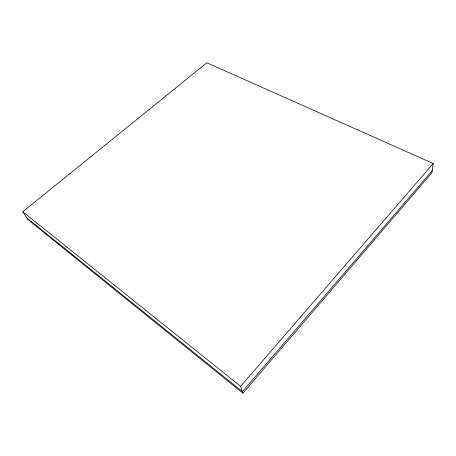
<?xml version="1.0" encoding="UTF-8"?>
<svg xmlns="http://www.w3.org/2000/svg" width="456" height="456" viewBox="0 0 456 456"><rect width="100%" height="100%" fill="white"/><g stroke="black" fill="none" stroke-linecap="round" stroke-linejoin="round"><path stroke-width="0.68" d="M433.2 163.516L431.957 172.699L242.923 393.203L27.822 219.518L22.8 211.738L206.842 62.797L433.2 163.516L240.603 386.352L242.923 393.203M432.242 170.607L242.398 391.647L26.676 217.746M22.8 211.738L240.603 386.352"/></g></svg>
